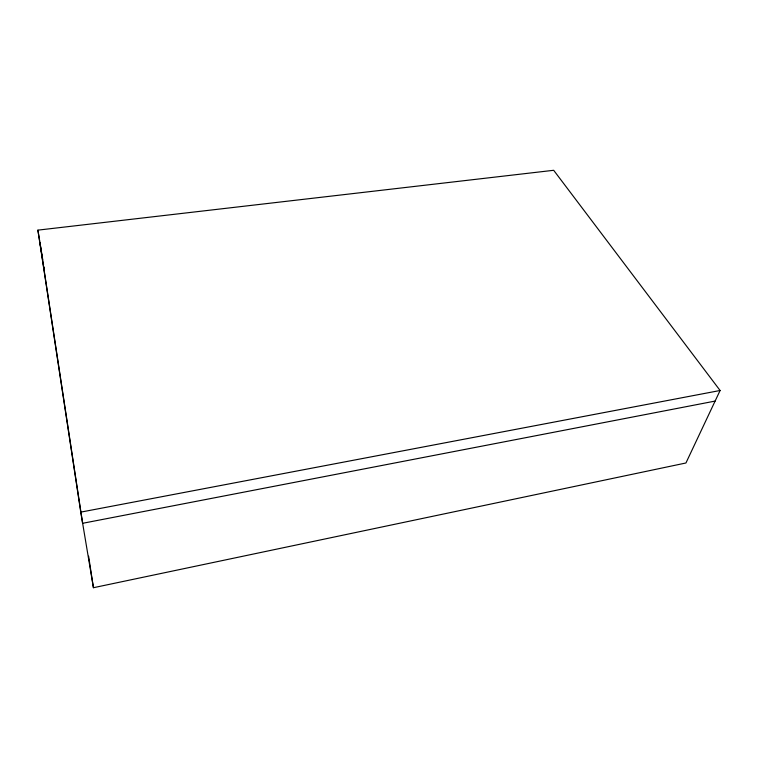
<?xml version="1.0" encoding="UTF-8"?>
<svg xmlns="http://www.w3.org/2000/svg" width="758" height="758" viewBox="0 0 758 758"><rect width="100%" height="100%" fill="white"/><g stroke="black" fill="none" stroke-linecap="round" stroke-linejoin="round"><path stroke-width="1.14" d="M720.1 390.493L685.943 462.986L93.433 587.706L80.765 512.124L37.9 230.138L553.681 170.294L720.1 390.493L80.765 512.124M715.107 401.086L82.631 523.295L39.928 242.56L42.031 255.323M37.9 230.138L39.748 241.385M42.41 257.644L42.789 259.966M43.168 262.287L43.547 264.608M43.936 266.93L44.315 269.251M88.61 556.183L93.433 587.706"/></g></svg>
